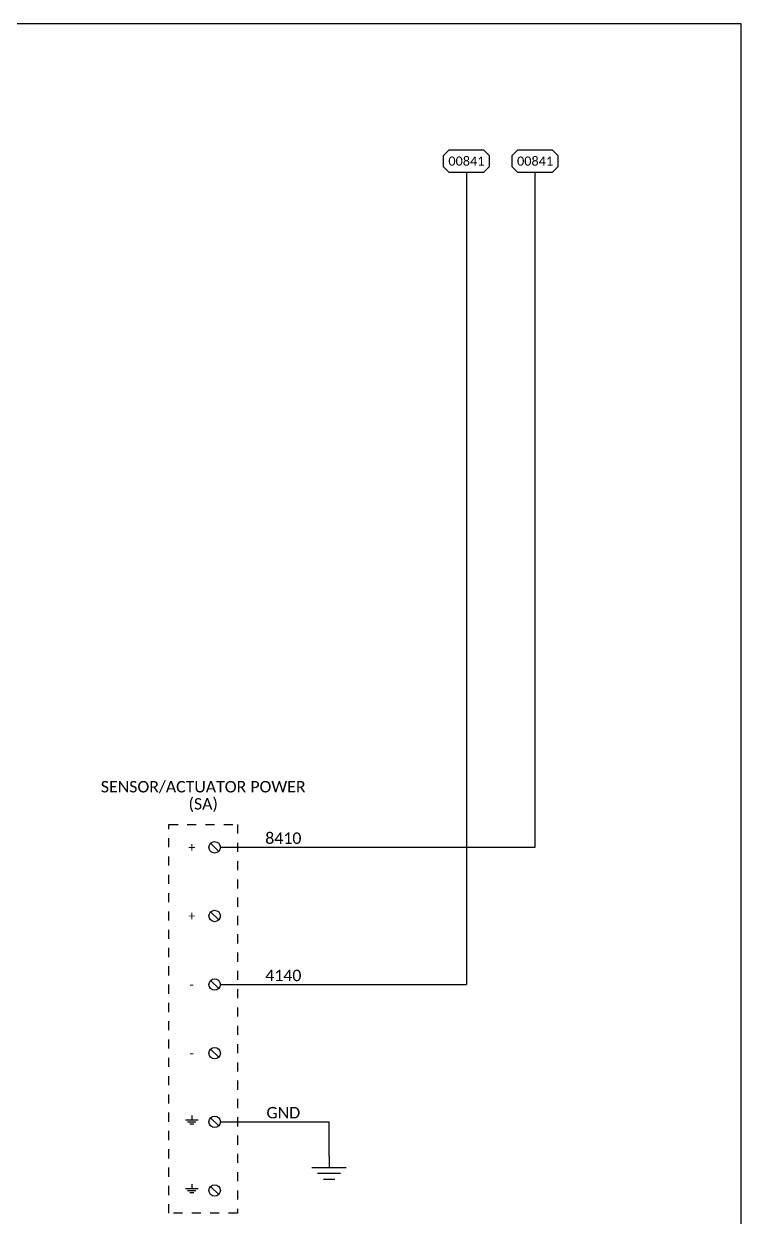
# Model space of a CAD drawing. Header units: inches. Extents: x 0 to 316, y -1 to 150.
# Drawn here: x 177.17 to 185, y 29.96 to 43 of the extents above; entities that cross this region are included whole.
import ezdxf
from ezdxf.enums import TextEntityAlignment as Align

# ---------------------------------------------------------------- set-up
doc = ezdxf.new("R2010")
doc.units = ezdxf.units.IN
doc.header["$MEASUREMENT"] = 0
doc.linetypes.add('DASHED', pattern=[0.75, 0.5, -0.25])
doc.linetypes.add('HIDDEN2', pattern=[0.1875, 0.125, -0.0625])
doc.styles.add('Calibri', font='calibri.ttf')

# ---------------------------------------------------------------- blocks, each defined once
blk = doc.blocks.new('TERM')
at = {"color": 2}
blk.add_line((-0.044, 0.044), (0.044, -0.044), dxfattribs=at)
blk.add_circle((0, 0), 0.0625, dxfattribs=at)
blk = doc.blocks.new('GND')
at = {"color": 3}
for p, q in [((0, 0), (0, -0.125)), ((-0.1875, -0.125), (0.1875, -0.125)), ((-0.125, -0.1875), (0.125, -0.1875)), ((-0.0625, -0.25), (0.0625, -0.25))]:
    blk.add_line(p, q, dxfattribs=at)
blk = doc.blocks.new('REF')
at = {"color": 2}
for p, q in [((0, 0.062), (0.062, 0.125)), ((0, -0.062), (0, 0.062)), ((0.062, 0.125), (0.438, 0.125)), ((0.438, 0.125), (0.5, 0.062)), ((0.5, 0.062), (0.5, -0.062)), ((0.062, -0.125), (0, -0.062)), ((0.438, -0.125), (0.062, -0.125)), ((0.5, -0.062), (0.438, -0.125))]:
    blk.add_line(p, q, dxfattribs=at)
at = {"color": 3, "style": 'Calibri'}
blk.add_attdef('XXXXX', text='', height=0.1, dxfattribs=at).set_placement((0.25, -0.05), align=Align.CENTER)

msp = doc.modelspace()

# ---------------------------------------------------------------- linework, layer by layer
at = {"linetype": 'Continuous'}
for p in [(182, 41.375), (179.3125, 32.5)]:
    msp.add_line(p, (182, 32.5), dxfattribs=at)
at = {"color": 1, "linetype": 'Continuous'}
for p, q in [((182.75, 34), (182.75, 41.375)), ((179.3125, 34), (182.75, 34))]:
    msp.add_line(p, q, dxfattribs=at)
at = {"color": 3, "linetype": 'Continuous'}
for p in [(179.3125, 31), (180.5, 30.625)]:
    msp.add_line(p, (180.5, 31), dxfattribs=at)
at = {"ltscale": 0.25}
msp.add_lwpolyline([(155, 22), (185, 22), (185, 43), (155, 43)], close=True, dxfattribs=at)
at = {"color": 2, "linetype": 'HIDDEN2', "ltscale": 0.5}
msp.add_lwpolyline([(178.75, 34.25), (179.5, 34.25), (179.5, 30), (178.75, 30)], close=True, dxfattribs=at)

# ---------------------------------------------------------------- block references
for p in [(181.75, 41.5), (182.5, 41.5)]:
    msp.add_blockref('REF', p).add_auto_attribs({'XXXXX': '00841'})
for name, p in [('TERM', (179.25, 34)), ('TERM', (179.25, 33.25)), ('TERM', (179.25, 32.5)), ('TERM', (179.25, 31.75)), ('TERM', (179.25, 31)), ('GND', (180.5, 30.625)), ('TERM', (179.25, 30.25))]:
    msp.add_blockref(name, p)
at = {"xscale": 0.3644344934278313, "yscale": 0.3644344934278313, "zscale": 0.3644344934278313}
for p in [(179, 31.06833), (179, 30.31833)]:
    msp.add_blockref('GND', p, dxfattribs=at)

# ---------------------------------------------------------------- texts
at = {"style": 'Calibri'}
for s, p in [('SENSOR/ACTUATOR POWER', (179.125, 34.5625)), ('(SA)', (179.125, 34.375)), ('4140', (180, 32.5))]:
    msp.add_text(s, height=0.125, dxfattribs=at).set_placement(p, align=Align.BOTTOM_CENTER)
at = {"color": 1, "style": 'Calibri'}
msp.add_text('8410', height=0.125, dxfattribs=at).set_placement((180, 34), align=Align.BOTTOM_CENTER)
at = {"linetype": 'DASHED', "style": 'Calibri'}
for s, p in [('+', (179, 34)), ('+', (179, 33.25)), ('-', (179, 32.5)), ('-', (179, 31.75))]:
    msp.add_text(s, height=0.1, dxfattribs=at).set_placement(p, align=Align.MIDDLE_CENTER)
at = {"color": 3, "style": 'Calibri'}
msp.add_text('GND', height=0.125, dxfattribs=at).set_placement((180, 31), align=Align.BOTTOM_CENTER)

doc.saveas('drawing.dxf')
